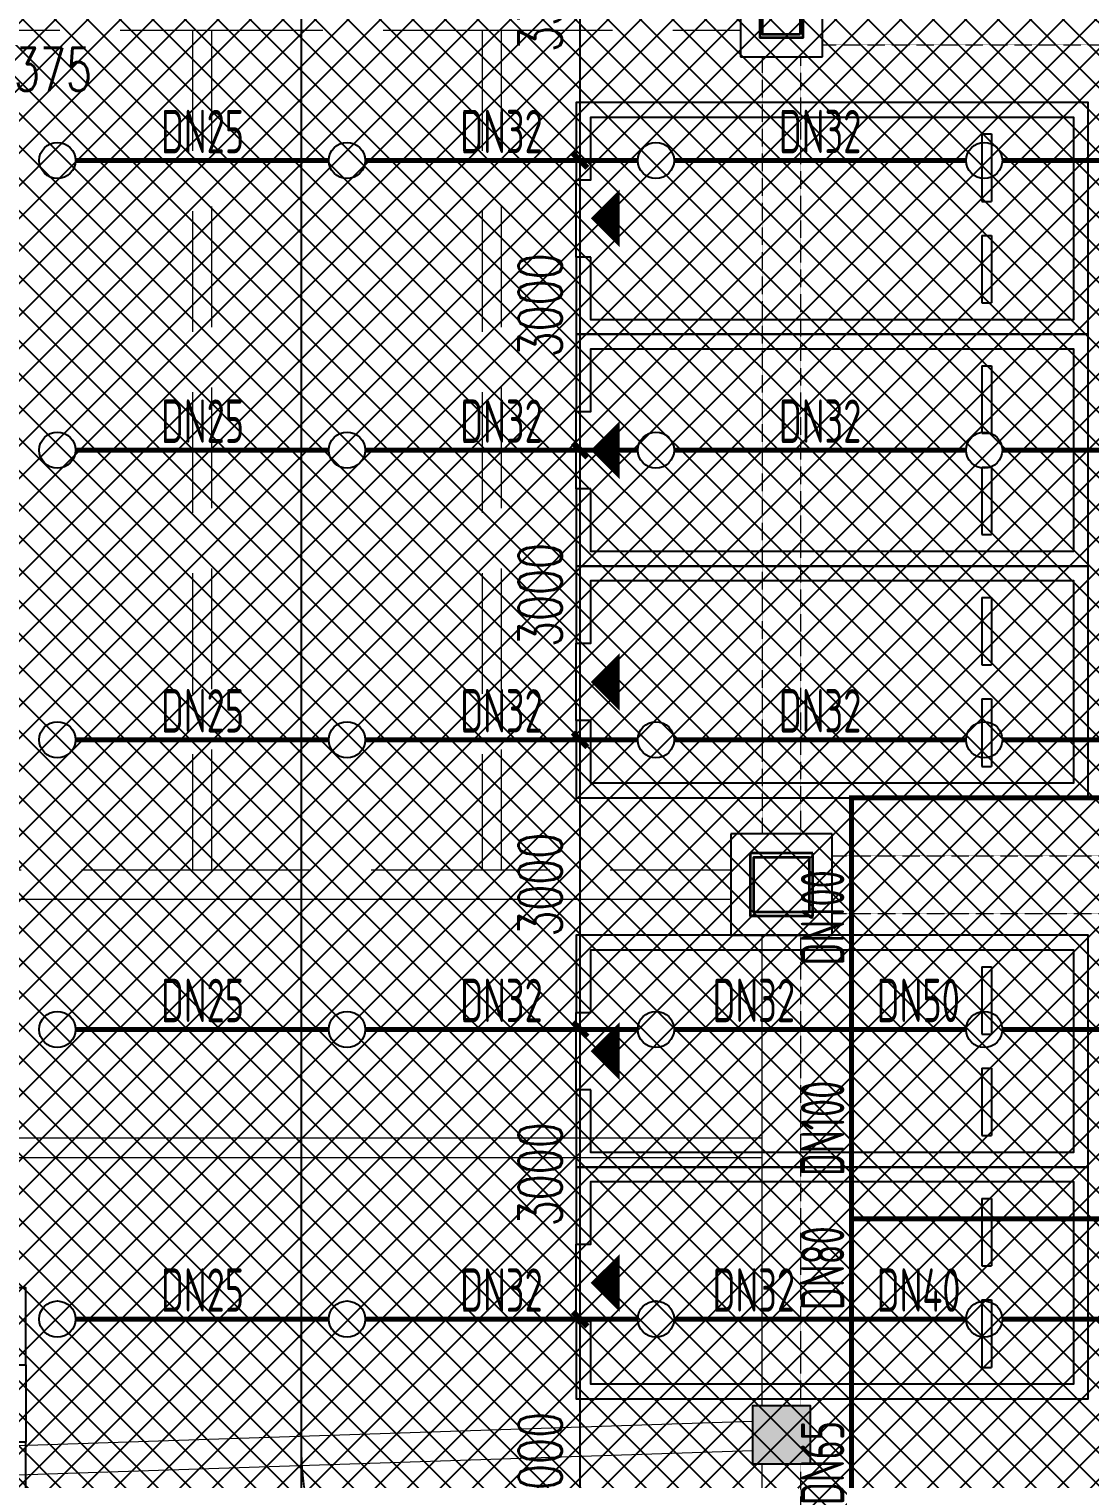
# Model space of a CAD drawing. Extents: x 6824721 to 16538177, y 2478193 to 6665639.
# Drawn here: x 8777070 to 8788049, y 2750555 to 2765564 of the extents above; entities that cross this region are included whole.
import ezdxf

# ---------------------------------------------------------------- set-up
doc = ezdxf.new("R2010")
doc.units = 0
doc.header["$LTSCALE"] = 10
for name, pattern in [('__DASH', [0.35, 0.25, -0.1]), ('CONTINOUS', [0]), ('DASH', [0.35, 0.25, -0.1]), ('短虚线', [187.5, 125, -62.5])]:
    doc.linetypes.add(name, pattern=pattern)
for name, color, linetype in [('0-wo', 8, 'Continuous'), ('00-停车位', 67, 'Continuous'), ('PUB_HATCH', 8, 'Continuous'), ('S-梁-实线', 4, 'CONTINOUS'), ('S-梁-虚线', 4, 'DASH'), ('W-EQUIP_喷头', 7, 'Continuous'), ('W-PIPE-喷淋中', 6, 'Continuous'), ('W-TEXT_喷淋', 7, 'Continuous'), ('W-TWT_DIM', 3, 'Continuous')]:
    doc.layers.add(name, color=color, linetype=linetype)
doc.layers.add('钢梁', color=141, linetype='Continuous', lineweight=18)
doc.styles.add('_TCH_DIM_T3', font='SIMPLEX', dxfattribs={"width": 0.705882, "bigfont": 'GBCBIG'})
doc.styles.add('_TWT_PIPEDN', font='TSSDENG', dxfattribs={"width": 0.8, "height": 3.5, "bigfont": 'TSSDCHN'})
doc.dimstyles.new('_TWT_ARCH&&150', dxfattribs={"dimtxt": 446.25, "dimasz": 150, "dimexe": 375, "dimexo": 450, "dimgap": 189.375, "dimtad": 1, "dimdec": 0, "dimzin": 0, "dimdsep": 46, "dimtxsty": '_TCH_DIM_T3', "dimblk": 'ARCHTICK', "dimcen": 0.09, "dimclrt": 7, "dimazin": 2, "dimtfac": 1, "dimtdec": 0, "dimtix": 1, "dimtmove": 2, "dimatfit": 3, "dimfxl": 0, "dimtolj": 1, "dimtzin": 0, "dimarcsym": 0})

# ---------------------------------------------------------------- blocks, each defined once
blk = doc.blocks.new('车位2400x5300')
at = {"layer": '00-停车位', "color": 251}
for p, q in [((-875, -1000), (-175, -1000)), ((-875, -1100), (-875, -1000)), ((-175, -1100), (-175, -1000)), ((175, -1000), (875, -1000)), ((175, -1100), (175, -1000)), ((875, -1100), (875, -1000)), ((-875, -1100), (-175, -1100)), ((175, -1100), (875, -1100)), ((400, -5300), (-400, -5300))]:
    blk.add_line(p, q, dxfattribs=at)
blk.add_lwpolyline([(400, -5150), (400, -5300), (1200, -5300), (1200, 0), (-1200, 0), (-1200, -5300), (-400, -5300), (-400, -5150), (-1050, -5150), (-1050, -150), (1050, -150), (1050, -5150), (400, -5150)], dxfattribs=at)
blk.add_lwpolyline([(0, -5150, 0, 600, 0), (0, -4850, 600, 600, 0)], format="xyseb", dxfattribs=at)
blk = doc.blocks.new('_FZH')
blk.add_lwpolyline([(-0.5, -0.5), (0.5, -0.5), (0.5, 0.5), (-0.5, 0.5)], close=True)
at = {"layer": 'PUB_HATCH'}
blk.add_solid([(-0.5, -0.5), (0.5, -0.5), (-0.5, 0.5), (0.5, 0.5)], dxfattribs=at)
blk = doc.blocks.new('LIANGMOBAN')
at = {"layer": 'S-梁-实线', "lineweight": 18}
for p, q in [((1915191, 37328), (1915191, 42203)), ((1915191, 31153), (1915191, 36728))]:
    blk.add_line(p, q, dxfattribs=at)
at = {"layer": 'S-梁-虚线', "color": 8, "lineweight": 18}
for p, q in [((1915816, 51428), (1919466, 51428)), ((1915191, 51303), (1915191, 43253)), ((1915591, 43253), (1915591, 51303)), ((1915916, 43028), (1919466, 43028)), ((1915916, 42428), (1919466, 42428)), ((1915591, 37328), (1915591, 42203)), ((1915591, 31153), (1915591, 36728))]:
    blk.add_line(p, q, dxfattribs=at)
at = {"layer": '钢梁', "color": 8, "linetype": '短虚线', "lineweight": 18}
for p, q in [((1906666, 51578), (1909391, 51578)), ((1909291, 51578), (1909291, 42878)), ((1909391, 51578), (1912391, 51578)), ((1909491, 42878), (1909491, 51578)), ((1912291, 51578), (1912291, 42878)), ((1912391, 51578), (1914966, 51578)), ((1912491, 42878), (1912491, 51578)), ((1909391, 42878), (1906716, 42878)), ((1912391, 42878), (1909391, 42878)), ((1914866, 42878), (1912391, 42878))]:
    blk.add_line(p, q, dxfattribs=at)
at = {"layer": '钢梁', "color": 8, "lineweight": 18}
for p, q in [((1906716, 42578), (1909391, 42578)), ((1909391, 42578), (1912391, 42578)), ((1912391, 42578), (1914866, 42578)), ((1915191, 40103), (1906541, 40103)), ((1906541, 39903), (1915191, 39903)), ((1915091, 37169), (1906616, 36886)), ((1906616, 36586), (1915091, 36868))]:
    blk.add_line(p, q, dxfattribs=at)
blk = doc.blocks.new('_ArchTick')
at = {"color": 0, "linetype": 'ByBlock', "const_width": 0.4}
blk.add_lwpolyline([(-0.5, -0.5), (0.5, 0.5)], dxfattribs=at)
blk = doc.blocks.new('*D1445')
at = {"layer": 'Defpoints', "color": 0, "transparency": 16777216}
for p in [(8776764, 2764734), (8776389, 2764314), (8776764, 2764314)]:
    blk.add_point(p, dxfattribs=at)
at = {"layer": 'W-TWT_DIM', "color": 0, "lineweight": -2, "transparency": 16777216}
for p, q in [((8776389, 2764764), (8776389, 2765109)), ((8776764, 2764764), (8776764, 2765109)), ((8776389, 2764734), (8776239, 2764734)), ((8776389, 2764734), (8776764, 2764734)), ((8776764, 2764734), (8776914, 2764734))]:
    blk.add_line(p, q, dxfattribs=at)
at = {"layer": 'W-TWT_DIM', "color": 0, "lineweight": -2, "transparency": 16777216, "xscale": 150, "yscale": 150, "zscale": 150}
blk.add_blockref('_ArchTick', (8776389, 2764734), dxfattribs=at)
at = {"layer": 'W-TWT_DIM', "color": 0, "lineweight": -2, "transparency": 16777216, "xscale": 150, "yscale": 150, "zscale": 150, "rotation": 180}
blk.add_blockref('_ArchTick', (8776764, 2764734), dxfattribs=at)
at = {"layer": 'W-TWT_DIM', "color": 7, "transparency": 16777216, "insert": (8777319, 2765147), "char_height": 446.2, "attachment_point": 5, "style": '_TCH_DIM_T3'}
blk.add_mtext('\\A1;375', dxfattribs=at)
blk = doc.blocks.new('*D1470')
at = {"layer": 'Defpoints', "color": 0, "transparency": 16777216}
for p in [(8782778, 2752201), (8783564, 2752201), (8783564, 2749201)]:
    blk.add_point(p, dxfattribs=at)
at = {"layer": 'W-TWT_DIM', "color": 0, "lineweight": -2, "transparency": 16777216}
for p, q in [((8783114, 2752201), (8782403, 2752201)), ((8782778, 2749201), (8782778, 2752201)), ((8783114, 2749201), (8782403, 2749201))]:
    blk.add_line(p, q, dxfattribs=at)
at = {"layer": 'W-TWT_DIM', "color": 0, "lineweight": -2, "transparency": 16777216, "xscale": 150, "yscale": 150, "zscale": 150}
for p, rotation in [((8782778, 2752201), 90), ((8782778, 2749201), 270)]:
    blk.add_blockref('_ArchTick', p, dxfattribs=dict(at, rotation=rotation))
at = {"layer": 'W-TWT_DIM', "color": 7, "transparency": 16777216, "insert": (8782365, 2750701), "char_height": 446.2, "attachment_point": 5, "rotation": 90, "style": '_TCH_DIM_T3'}
blk.add_mtext('\\A1;3000', dxfattribs=at)
blk = doc.blocks.new('*D1471')
at = {"layer": 'Defpoints', "color": 0, "transparency": 16777216}
for p in [(8782778, 2755201), (8783564, 2755201), (8783564, 2752201)]:
    blk.add_point(p, dxfattribs=at)
at = {"layer": 'W-TWT_DIM', "color": 0, "lineweight": -2, "transparency": 16777216}
for p, q in [((8783114, 2755201), (8782403, 2755201)), ((8782778, 2752201), (8782778, 2755201)), ((8783114, 2752201), (8782403, 2752201))]:
    blk.add_line(p, q, dxfattribs=at)
at = {"layer": 'W-TWT_DIM', "color": 0, "lineweight": -2, "transparency": 16777216, "xscale": 150, "yscale": 150, "zscale": 150}
for p, rotation in [((8782778, 2755201), 90), ((8782778, 2752201), 270)]:
    blk.add_blockref('_ArchTick', p, dxfattribs=dict(at, rotation=rotation))
at = {"layer": 'W-TWT_DIM', "color": 7, "transparency": 16777216, "insert": (8782365, 2753701), "char_height": 446.2, "attachment_point": 5, "rotation": 90, "style": '_TCH_DIM_T3'}
blk.add_mtext('\\A1;3000', dxfattribs=at)
blk = doc.blocks.new('*D1472')
at = {"layer": 'Defpoints', "color": 0, "transparency": 16777216}
for p in [(8782778, 2758201), (8783564, 2758201), (8783564, 2755201)]:
    blk.add_point(p, dxfattribs=at)
at = {"layer": 'W-TWT_DIM', "color": 0, "lineweight": -2, "transparency": 16777216}
for p, q in [((8783114, 2758201), (8782403, 2758201)), ((8782778, 2755201), (8782778, 2758201)), ((8783114, 2755201), (8782403, 2755201))]:
    blk.add_line(p, q, dxfattribs=at)
at = {"layer": 'W-TWT_DIM', "color": 0, "lineweight": -2, "transparency": 16777216, "xscale": 150, "yscale": 150, "zscale": 150}
for p, rotation in [((8782778, 2758201), 90), ((8782778, 2755201), 270)]:
    blk.add_blockref('_ArchTick', p, dxfattribs=dict(at, rotation=rotation))
at = {"layer": 'W-TWT_DIM', "color": 7, "transparency": 16777216, "insert": (8782365, 2756701), "char_height": 446.2, "attachment_point": 5, "rotation": 90, "style": '_TCH_DIM_T3'}
blk.add_mtext('\\A1;3000', dxfattribs=at)
blk = doc.blocks.new('*D1473')
at = {"layer": 'Defpoints', "color": 0, "transparency": 16777216}
for p in [(8782778, 2761201), (8783564, 2761201), (8783564, 2758201)]:
    blk.add_point(p, dxfattribs=at)
at = {"layer": 'W-TWT_DIM', "color": 0, "lineweight": -2, "transparency": 16777216}
for p, q in [((8783114, 2761201), (8782403, 2761201)), ((8782778, 2758201), (8782778, 2761201)), ((8783114, 2758201), (8782403, 2758201))]:
    blk.add_line(p, q, dxfattribs=at)
at = {"layer": 'W-TWT_DIM', "color": 0, "lineweight": -2, "transparency": 16777216, "xscale": 150, "yscale": 150, "zscale": 150}
for p, rotation in [((8782778, 2761201), 90), ((8782778, 2758201), 270)]:
    blk.add_blockref('_ArchTick', p, dxfattribs=dict(at, rotation=rotation))
at = {"layer": 'W-TWT_DIM', "color": 7, "transparency": 16777216, "insert": (8782365, 2759701), "char_height": 446.2, "attachment_point": 5, "rotation": 90, "style": '_TCH_DIM_T3'}
blk.add_mtext('\\A1;3000', dxfattribs=at)
blk = doc.blocks.new('*D1474')
at = {"layer": 'Defpoints', "color": 0, "transparency": 16777216}
for p in [(8782778, 2764201), (8783564, 2764201), (8783564, 2761201)]:
    blk.add_point(p, dxfattribs=at)
at = {"layer": 'W-TWT_DIM', "color": 0, "lineweight": -2, "transparency": 16777216}
for p, q in [((8783114, 2764201), (8782403, 2764201)), ((8782778, 2761201), (8782778, 2764201)), ((8783114, 2761201), (8782403, 2761201))]:
    blk.add_line(p, q, dxfattribs=at)
at = {"layer": 'W-TWT_DIM', "color": 0, "lineweight": -2, "transparency": 16777216, "xscale": 150, "yscale": 150, "zscale": 150}
for p, rotation in [((8782778, 2764201), 90), ((8782778, 2761201), 270)]:
    blk.add_blockref('_ArchTick', p, dxfattribs=dict(at, rotation=rotation))
at = {"layer": 'W-TWT_DIM', "color": 7, "transparency": 16777216, "insert": (8782365, 2762701), "char_height": 446.2, "attachment_point": 5, "rotation": 90, "style": '_TCH_DIM_T3'}
blk.add_mtext('\\A1;3000', dxfattribs=at)
blk = doc.blocks.new('*D1475')
at = {"layer": 'Defpoints', "color": 0, "transparency": 16777216}
for p in [(8782778, 2767526), (8783564, 2767526), (8783564, 2764201)]:
    blk.add_point(p, dxfattribs=at)
at = {"layer": 'W-TWT_DIM', "color": 0, "lineweight": -2, "transparency": 16777216}
for p, q in [((8783114, 2767526), (8782403, 2767526)), ((8782778, 2764201), (8782778, 2767526)), ((8783114, 2764201), (8782403, 2764201))]:
    blk.add_line(p, q, dxfattribs=at)
at = {"layer": 'W-TWT_DIM', "color": 0, "lineweight": -2, "transparency": 16777216, "xscale": 150, "yscale": 150, "zscale": 150}
for p, rotation in [((8782778, 2767526), 90), ((8782778, 2764201), 270)]:
    blk.add_blockref('_ArchTick', p, dxfattribs=dict(at, rotation=rotation))
at = {"layer": 'W-TWT_DIM', "color": 7, "transparency": 16777216, "insert": (8782365, 2765864), "char_height": 446.2, "attachment_point": 5, "rotation": 90, "style": '_TCH_DIM_T3'}
blk.add_mtext('\\A1;3325', dxfattribs=at)
blk = doc.blocks.new('$TwtSys$00000125')
blk.add_circle((0, 0, 0), 1)

msp = doc.modelspace()

# ---------------------------------------------------------------- hatches: boundary and pattern name
h = msp.add_hatch()
h.set_pattern_fill('ANSI37', color=8, scale=150)
h.set_pattern_definition([(45, (8303016.86, 2710265.2), (-168.3798, 168.3798), []), (135, (8303016.86, 2710265.2), (-168.3798, -168.3798), [])])
h.paths.add_polyline_path([(8824414.1, 2949451.5), (8824414.1, 2935151.5), (8842714.1, 2935151.5), (8842714.1, 2879526.5), (8827964.1, 2879526.5), (8827964.1, 2881476.5), (8830839.1, 2881476.5), (8830939.1, 2886876.5), (8804334.6, 2886876.5), (8804142.3, 2820149.7), (8833564.1, 2820152.3), (8833564.1, 2817714.5), (8841204.8, 2810768), (8839163.9, 2808501.4), (8843102.6, 2804955), (8820829.2, 2780217.9), (8820829.2, 2770055.4), (8785124.6, 2730401.5), (8708264.1, 2730401.5), (8708264.1, 2736351.5), (8695014.1, 2750701.5), (8695014.1, 2775001.5), (8703014.1, 2775002.8), (8703014.1, 2949451.5), (8712039.3, 2949451.5)])
at = {"layer": 'W-PIPE-喷淋中'}
for points in [[(8785589.9, 2757601.5), (8785589.9, 2757627.7), (8785563.6, 2757627.7)], [(8785589.9, 2757601.5), (8785563.6, 2757601.5), (8785563.6, 2757627.7)]]:
    msp.add_hatch(color=256, dxfattribs=at).paths.add_polyline_path(points)

# ---------------------------------------------------------------- linework, layer by layer
at = {"layer": '0-wo', "color": 8}
for p, q in [((8784439.1, 2766126.5), (8784439.1, 2765276.5)), ((8785289.1, 2765276.5), (8785289.1, 2766126.5)), ((8784439.1, 2765276.5), (8785289.1, 2765276.5)), ((8785389.1, 2757226.5), (8784339.1, 2757226.5)), ((8784339.1, 2757226.5), (8784339.1, 2756176.5)), ((8785389.1, 2756176.5), (8785389.1, 2757226.5)), ((8784339.1, 2756176.5), (8785389.1, 2756176.5))]:
    msp.add_line(p, q, dxfattribs=at)
at = {"layer": '0-wo', "color": 8, "linetype": '__DASH', "ltscale": 1.5}
for points in [[(8779889.1, 2818201.5), (8779889.1, 2741939, -0.4142136), (8776889.1, 2738939), (8750464.1, 2738939)], [(8782889.1, 2747876.5, -0.4142136), (8779889.1, 2750876.5)]]:
    msp.add_lwpolyline(points, format="xyb", dxfattribs=at)
at = {"layer": '0-wo', "color": 8, "lineweight": 35}
for points in [[(8785089.1, 2765926.5), (8784639.1, 2765926.5), (8784639.1, 2765476.5), (8785089.1, 2765476.5)], [(8785059.1, 2765506.5), (8784669.1, 2765506.5), (8784669.1, 2765896.5), (8785059.1, 2765896.5)], [(8785189.1, 2757026.5), (8784539.1, 2757026.5), (8784539.1, 2756376.5), (8785189.1, 2756376.5)], [(8785149.1, 2756416.5), (8784579.1, 2756416.5), (8784579.1, 2756986.5), (8785149.1, 2756986.5)]]:
    msp.add_lwpolyline(points, close=True, dxfattribs=at)
at = {"layer": 'W-PIPE-喷淋中', "ltscale": 1.5, "const_width": 52.5}
for points in [[(8780176.6, 2764201.5), (8777551.6, 2764201.5)], [(8783376.6, 2764201.5), (8780551.6, 2764201.5)], [(8786776.6, 2764201.5), (8783751.6, 2764201.5)], [(8790176.6, 2764201.5), (8787151.6, 2764201.5)], [(8780176.6, 2761201.5), (8777551.6, 2761201.5)], [(8783376.6, 2761201.5), (8780551.6, 2761201.5)], [(8786776.6, 2761201.5), (8783751.6, 2761201.5)], [(8790176.6, 2761201.5), (8787151.6, 2761201.5)], [(8780176.6, 2758201.5), (8777551.6, 2758201.5)], [(8783376.6, 2758201.5), (8780551.6, 2758201.5)], [(8786776.6, 2758201.5), (8783751.6, 2758201.5)], [(8790176.6, 2758201.5), (8787151.6, 2758201.5)], [(8792010.1, 2757601.5), (8785589.9, 2757601.5)], [(8785589.9, 2757601.5), (8785589.9, 2755201.5)], [(8777551.6, 2755201.5), (8780176.6, 2755201.5)], [(8780551.6, 2755201.5), (8783376.6, 2755201.5)], [(8783751.6, 2755201.5), (8785589.9, 2755201.5)], [(8785589.9, 2755201.5), (8786776.6, 2755201.5)], [(8785589.9, 2755201.5), (8785589.9, 2753240.5)], [(8790176.6, 2755201.5), (8787151.6, 2755201.5)], [(8785589.9, 2753240.5), (8797568, 2753240.5)], [(8785589.9, 2753240.5), (8785589.9, 2752201.5)], [(8777551.6, 2752201.5), (8780176.6, 2752201.5)], [(8780551.6, 2752201.5), (8783376.6, 2752201.5)], [(8783751.6, 2752201.5), (8785589.9, 2752201.5)], [(8785589.9, 2752201.5), (8785589.9, 2749201.5)], [(8785589.9, 2752201.5), (8786776.6, 2752201.5)], [(8787151.6, 2752201.5), (8790176.6, 2752201.5)]]:
    msp.add_lwpolyline(points, dxfattribs=at)

# ---------------------------------------------------------------- block references
at = {"layer": '0-wo', "color": 8}
for p, rotation in [((8788039.1, 2763601.5), 270), ((8788039.1, 2761201.5), 270), ((8788039.1, 2758801.5), 270), ((8788039.1, 2754976.5), 270), ((8788039.1, 2752576.5), 270), ((8771739.1, 2751326.5), 90)]:
    msp.add_blockref('车位2400x5300', p, dxfattribs=dict(at, rotation=rotation))
at = {"layer": '0-wo', "color": 8, "xscale": 600, "yscale": 600, "zscale": 600, "rotation": 90}
msp.add_blockref('_FZH', (8784864.1, 2751001.5), dxfattribs=at)
at = {"layer": 'W-EQUIP_喷头', "xscale": 187.5, "yscale": 187.5, "zscale": 187.5}
for p in [(8777364.1, 2764201.5), (8780364.1, 2764201.5), (8783564.1, 2764201.5), (8786964.1, 2764201.5), (8777364.1, 2761201.5), (8780364.1, 2761201.5), (8783564.1, 2761201.5), (8786964.1, 2761201.5), (8777364.1, 2758201.5), (8780364.1, 2758201.5), (8783564.1, 2758201.5), (8786964.1, 2758201.5), (8777364.1, 2755201.5), (8780364.1, 2755201.5), (8783564.1, 2755201.5), (8786964.1, 2755201.5), (8777364.1, 2752201.5), (8780364.1, 2752201.5), (8783564.1, 2752201.5), (8786964.1, 2752201.5)]:
    msp.add_blockref('$TwtSys$00000125', p, dxfattribs=at)
at = {"layer": '钢梁', "color": 6}
msp.add_blockref('LIANGMOBAN', (6869472.7, 2713973), dxfattribs=at)

# ---------------------------------------------------------------- texts
at = {"layer": 'W-TEXT_喷淋', "style": '_TWT_PIPEDN', "width": 0.64}
for s, p in [('DN25', (8778437.6, 2764276.5)), ('DN32', (8781537.6, 2764276.5)), ('DN32', (8784837.6, 2764276.5)), ('DN25', (8778437.6, 2761276.5)), ('DN32', (8781537.6, 2761276.5)), ('DN32', (8784837.6, 2761276.5)), ('DN25', (8778437.6, 2758276.5)), ('DN32', (8781537.6, 2758276.5)), ('DN32', (8784837.6, 2758276.5)), ('DN25', (8778437.6, 2755276.5)), ('DN32', (8781537.6, 2755276.5)), ('DN32', (8784150.5, 2755276.5)), ('DN50', (8785850.5, 2755276.5)), ('DN25', (8778437.6, 2752276.5)), ('DN32', (8781537.6, 2752276.5)), ('DN32', (8784150.5, 2752276.5)), ('DN40', (8785850.5, 2752276.5))]:
    msp.add_text(s, height=450, dxfattribs=at).set_placement(p)
for s, p in [('DN100', (8785514.9, 2755864.2)), ('DN100', (8785514.9, 2753683.8)), ('DN80', (8785514.9, 2752294.5)), ('DN65', (8785514.9, 2750275))]:
    msp.add_text(s, height=450, rotation=90, dxfattribs=at).set_placement(p)

# ---------------------------------------------------------------- dimensions: what is measured, and where the dimension line sits
at = {"layer": 'W-TWT_DIM'}
for p1, p2, picture, middle in [((8783564.1, 2764201.5), (8783564.1, 2767526.5), '*D1475', (8782365.1, 2765864)), ((8783564.1, 2761201.5), (8783564.1, 2764201.5), '*D1474', (8782365.1, 2762701.5)), ((8783564.1, 2758201.5), (8783564.1, 2761201.5), '*D1473', (8782365.1, 2759701.5)), ((8783564.1, 2755201.5), (8783564.1, 2758201.5), '*D1472', (8782365.1, 2756701.5)), ((8783564.1, 2752201.5), (8783564.1, 2755201.5), '*D1471', (8782365.1, 2753701.5)), ((8783564.1, 2749201.5), (8783564.1, 2752201.5), '*D1470', (8782365.1, 2750701.5))]:
    dim = msp.add_aligned_dim(p1=p1, p2=p2, distance=786.4, dimstyle='_TWT_ARCH&&150', dxfattribs=at)
    dim.commit()
    dim.dimension.update_dxf_attribs({"geometry": picture, "text_midpoint": middle})
dim = msp.add_linear_dim(base=(8776764.1, 2764734.4), p1=(8776389.1, 2764314), p2=(8776764.1, 2764314), angle=0.00001, dimstyle='_TWT_ARCH&&150', dxfattribs=at)
dim.commit()
dim.dimension.update_dxf_attribs({"geometry": '*D1445', "text_midpoint": (8777319.1, 2765146.9), "dimtype": 129})

doc.saveas('drawing.dxf')
